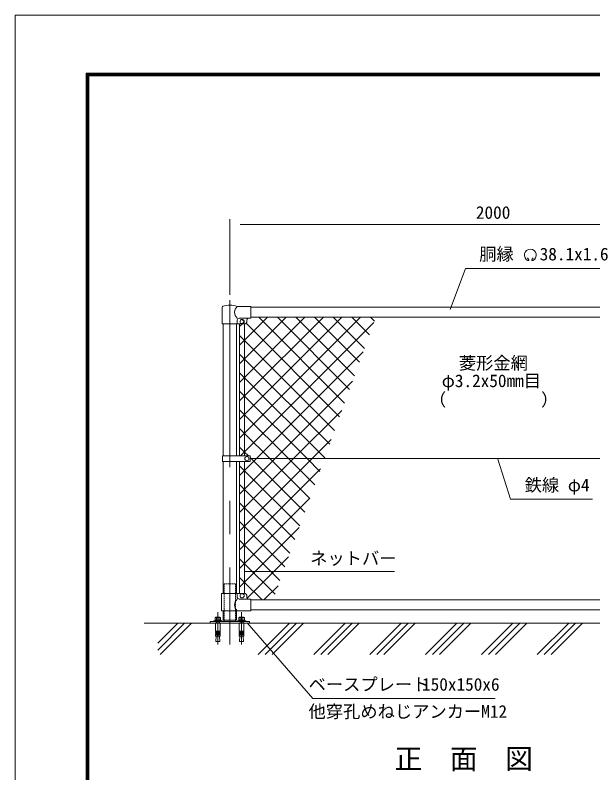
# Model space of a CAD drawing. Units: millimetres, scale not verified. Extents: x -4200 to 4200, y -2970 to 2970.
# Drawn here: x -4200 to -2006, y 91 to 2970 of the extents above; entities that cross this region are included whole.
import ezdxf
from ezdxf.enums import TextEntityAlignment as Align

# ---------------------------------------------------------------- set-up
doc = ezdxf.new("R2010")
doc.units = ezdxf.units.MM
doc.header["$LTSCALE"] = 20
doc.linetypes.add('USER1', pattern=[50.8, 31.75, -6.35, 6.35, -6.35])
doc.linetypes.add('USER2', pattern=[0.375, 0.25, -0.125])
for name, color, linetype, lineweight in [('0-0_D-BMK', 2, 'USER1', 13), ('0-1_D-STR1', 1, 'Continuous', 18), ('0-2_D-STR-DIM', 7, 'Continuous', 9), ('0-5_D-STR3', 3, 'Continuous', 13), ('0-6_D-STR2', 7, 'Continuous', 9), ('0-7_D-STR-TXT', 7, 'Continuous', 9), ('0-8_D-TTL', 7, 'Continuous', 9), ('0-B_D-BGD', 7, 'Continuous', 9), ('0-D_D-DCR-HCH', 7, 'Continuous', 9)]:
    doc.layers.add(name, color=color, linetype=linetype, lineweight=lineweight)
doc.layers.add('0-4_D-TTL-TXT', color=7, linetype='Continuous')
doc.styles.add('ＭＳ ゴシック', font='')
doc.styles.get('ＭＳ ゴシック').set_extended_font_data('MS Gothic')

msp = doc.modelspace()

# ---------------------------------------------------------------- linework, layer by layer
at = {"layer": '0-0_D-BMK'}
for p, q in [((-3384.65, 1887.29), (-3384.65, 578.82)), ((-3429.65, 701.83), (-3429.65, 578.82)), ((-3339.65, 701.83), (-3339.65, 578.82))]:
    msp.add_line(p, q, dxfattribs=at)
at = {"layer": '0-1_D-STR1'}
for p, q in [((-3304.65, 1860.23), (-1464.65, 1860.23)), ((-3304.65, 1822.23), (-1464.65, 1822.23)), ((-3410.05, 1797.23), (-3410.05, 1295.73)), ((-3359.25, 1797.23), (-3359.25, 1295.73)), ((-3410.05, 1274.73), (-3410.05, 773.23)), ((-3359.25, 1274.73), (-3359.25, 773.23)), ((-3304.65, 748.23), (-1464.65, 748.23)), ((-3410.05, 707.23), (-3410.05, 671.23)), ((-3359.25, 707.23), (-3359.25, 671.23)), ((-3304.65, 710.23), (-1464.65, 710.23)), ((-3410.05, 671.23), (-3359.25, 671.23))]:
    msp.add_line(p, q, dxfattribs=at)
at = {"layer": '0-2_D-STR-DIM'}
for p, q in [((-3384.65, 1907.29), (-3384.65, 2195.23)), ((-3344.65, 2175.23), (-1424.65, 2175.23))]:
    msp.add_line(p, q, dxfattribs=at)
at = {"layer": '0-5_D-STR3'}
for p, q in [((-3413.2, 1797.23), (-3413.2, 1860.92)), ((-3304.65, 1863.23), (-3356.1, 1863.23)), ((-3304.65, 1863.23), (-3304.65, 1819.23)), ((-3304.65, 1819.23), (-3349.1, 1819.23)), ((-3413.2, 1797.23), (-3356.1, 1797.23)), ((-3356.1, 1797.23), (-3356.1, 1812.23)), ((-3356.1, 1797.23), (-3329.65, 1797.23)), ((-3347.15, 1797.23), (-3347.15, 1295.73)), ((-3328.15, 1797.23), (-3328.15, 1295.73)), ((-3319.65, 1812.23), (-3319.65, 1807.23)), ((-3412.15, 1274.73), (-3412.15, 1295.73)), ((-3307.66, 1295.73), (-3412.15, 1295.73)), ((-3307.66, 1274.73), (-3307.66, 1295.73)), ((-3307.66, 1274.73), (-3412.15, 1274.73)), ((-3347.15, 1274.73), (-3347.15, 773.23)), ((-3328.15, 1274.73), (-3328.15, 773.11)), ((-3307.66, 1285.23), (-1467.15, 1285.23)), ((-3415.6, 773.23), (-3329.65, 773.23)), ((-3415.6, 707.23), (-3415.6, 773.23)), ((-3356.1, 773.23), (-3356.1, 758.23)), ((-3304.65, 751.23), (-3349.1, 751.23)), ((-3319.65, 763.23), (-3319.65, 758.23)), ((-3304.65, 751.23), (-3304.65, 707.23)), ((-3304.65, 707.23), (-3415.6, 707.23)), ((-3406, 671.23), (-3406, 666.23)), ((-3363.3, 671.23), (-3363.3, 666.23)), ((-3438.3, 660.23), (-3421, 660.23)), ((-3348.3, 660.23), (-3331, 660.23))]:
    msp.add_line(p, q, dxfattribs=at)
at = {"layer": '0-5_D-STR3', "linetype": 'USER2'}
for p, q in [((-3406, 810.23), (-3406, 671.23)), ((-3406, 810.23), (-3363.3, 810.23)), ((-3363.3, 810.23), (-3363.3, 671.23))]:
    msp.add_line(p, q, dxfattribs=at)
at = {"layer": '0-5_D-STR3', "lineweight": 18}
for p, q in [((-3445.65, 668.53), (-3445.65, 666.23)), ((-3413.65, 668.53), (-3445.65, 668.53)), ((-3445.65, 666.23), (-3413.65, 666.23)), ((-3418.9, 671.53), (-3440.4, 671.53)), ((-3440.4, 671.53), (-3440.4, 668.53)), ((-3440.4, 668.53), (-3418.9, 668.53)), ((-3440.05, 679.83), (-3440.05, 671.53)), ((-3440.05, 671.53), (-3419.26, 671.53)), ((-3421.86, 682.33), (-3437.45, 682.33)), ((-3435.65, 682.33), (-3423.65, 682.33)), ((-3435.65, 666.23), (-3435.65, 660.23)), ((-3434.85, 671.53), (-3434.85, 679.83)), ((-3434.57, 660.23), (-3434.57, 666.23)), ((-3431.15, 671.53), (-3430.35, 668.53)), ((-3428.15, 668.53), (-3428.96, 671.53)), ((-3424.73, 660.23), (-3424.73, 666.23)), ((-3424.46, 671.53), (-3424.46, 679.83)), ((-3423.65, 660.23), (-3423.65, 666.23)), ((-3419.26, 671.53), (-3419.26, 679.83)), ((-3418.9, 668.53), (-3418.9, 671.53)), ((-3413.65, 666.23), (-3413.65, 668.53)), ((-3355.65, 668.53), (-3355.65, 666.23)), ((-3323.65, 668.53), (-3355.65, 668.53)), ((-3355.65, 666.23), (-3323.65, 666.23)), ((-3328.9, 671.53), (-3350.4, 671.53)), ((-3350.4, 671.53), (-3350.4, 668.53)), ((-3350.4, 668.53), (-3328.9, 668.53)), ((-3350.05, 679.83), (-3350.05, 671.53)), ((-3350.05, 671.53), (-3329.26, 671.53)), ((-3331.86, 682.33), (-3347.45, 682.33)), ((-3345.65, 682.33), (-3333.65, 682.33)), ((-3345.65, 666.23), (-3345.65, 660.23)), ((-3344.85, 671.53), (-3344.85, 679.83)), ((-3344.57, 660.23), (-3344.57, 666.23)), ((-3341.15, 671.53), (-3340.35, 668.53)), ((-3338.15, 668.53), (-3338.96, 671.53)), ((-3334.73, 660.23), (-3334.73, 666.23)), ((-3334.46, 671.53), (-3334.46, 679.83)), ((-3333.65, 660.23), (-3333.65, 666.23)), ((-3329.26, 671.53), (-3329.26, 679.83)), ((-3328.9, 668.53), (-3328.9, 671.53)), ((-3323.65, 666.23), (-3323.65, 668.53)), ((-3438.3, 660.23), (-3438.3, 630.19)), ((-3421, 660.23), (-3421, 630.19)), ((-3348.3, 660.23), (-3348.3, 630.19)), ((-3331, 660.23), (-3331, 630.19)), ((-3430.65, 630.19), (-3438.3, 630.19)), ((-3438.3, 627.69), (-3437.87, 630.15)), ((-3438.3, 627.69), (-3430.65, 627.69)), ((-3438.3, 627.69), (-3438.3, 626.19)), ((-3438.3, 626.19), (-3430.65, 626.19)), ((-3438.3, 623.69), (-3437.87, 626.15)), ((-3438.3, 623.69), (-3430.65, 623.69)), ((-3438.3, 623.69), (-3438.3, 622.19)), ((-3438.3, 622.19), (-3430.65, 622.19)), ((-3438.3, 619.69), (-3437.87, 622.15)), ((-3438.3, 619.69), (-3430.65, 619.69)), ((-3438.3, 619.69), (-3438.3, 618.19)), ((-3438.3, 615.73), (-3437.87, 618.19)), ((-3438.3, 618.19), (-3430.65, 618.19)), ((-3438.3, 615.73), (-3430.65, 615.73)), ((-3438.3, 615.73), (-3438.3, 610.23)), ((-3438.3, 610.23), (-3421, 610.23)), ((-3436.15, 610.23), (-3437.23, 591.13)), ((-3430.65, 630.19), (-3430.65, 610.23)), ((-3428.65, 630.19), (-3421, 630.19)), ((-3428.65, 630.19), (-3428.65, 610.23)), ((-3421, 627.69), (-3428.65, 627.69)), ((-3421, 626.19), (-3428.65, 626.19)), ((-3421, 623.69), (-3428.65, 623.69)), ((-3421, 622.19), (-3428.65, 622.19)), ((-3421, 619.69), (-3428.65, 619.69)), ((-3421, 618.19), (-3428.65, 618.19)), ((-3421, 615.73), (-3428.65, 615.73)), ((-3423.16, 610.23), (-3422.08, 591.13)), ((-3421, 627.69), (-3421.44, 630.15)), ((-3421, 623.69), (-3421.44, 626.15)), ((-3421, 619.69), (-3421.44, 622.15)), ((-3421, 615.73), (-3421.44, 618.19)), ((-3421, 627.69), (-3421, 626.19)), ((-3421, 623.69), (-3421, 622.19)), ((-3421, 619.69), (-3421, 618.19)), ((-3421, 615.73), (-3421, 610.23)), ((-3340.65, 630.19), (-3348.3, 630.19)), ((-3348.3, 627.69), (-3347.87, 630.15)), ((-3348.3, 627.69), (-3340.65, 627.69)), ((-3348.3, 627.69), (-3348.3, 626.19)), ((-3348.3, 626.19), (-3340.65, 626.19)), ((-3348.3, 623.69), (-3347.87, 626.15)), ((-3348.3, 623.69), (-3340.65, 623.69)), ((-3348.3, 623.69), (-3348.3, 622.19)), ((-3348.3, 622.19), (-3340.65, 622.19)), ((-3348.3, 619.69), (-3347.87, 622.15)), ((-3348.3, 619.69), (-3340.65, 619.69)), ((-3348.3, 619.69), (-3348.3, 618.19)), ((-3348.3, 615.73), (-3347.87, 618.19)), ((-3348.3, 618.19), (-3340.65, 618.19)), ((-3348.3, 615.73), (-3340.65, 615.73)), ((-3348.3, 615.73), (-3348.3, 610.23)), ((-3348.3, 610.23), (-3331, 610.23)), ((-3346.15, 610.23), (-3347.23, 591.13)), ((-3340.65, 630.19), (-3340.65, 610.23)), ((-3338.65, 630.19), (-3331, 630.19)), ((-3338.65, 630.19), (-3338.65, 610.23)), ((-3331, 627.69), (-3338.65, 627.69)), ((-3331, 626.19), (-3338.65, 626.19)), ((-3331, 623.69), (-3338.65, 623.69)), ((-3331, 622.19), (-3338.65, 622.19)), ((-3331, 619.69), (-3338.65, 619.69)), ((-3331, 618.19), (-3338.65, 618.19)), ((-3331, 615.73), (-3338.65, 615.73)), ((-3333.16, 610.23), (-3332.08, 591.13)), ((-3331, 627.69), (-3331.44, 630.15)), ((-3331, 623.69), (-3331.44, 626.15)), ((-3331, 619.69), (-3331.44, 622.15)), ((-3331, 615.73), (-3331.44, 618.19)), ((-3331, 627.69), (-3331, 626.19)), ((-3331, 623.69), (-3331, 622.19)), ((-3331, 619.69), (-3331, 618.19)), ((-3331, 615.73), (-3331, 610.23)), ((-3422.08, 591.13), (-3437.23, 591.13)), ((-3332.08, 591.13), (-3347.23, 591.13))]:
    msp.add_line(p, q, dxfattribs=at)
at = {"layer": '0-5_D-STR3'}
msp.add_lwpolyline([(-3459.65, 660.23), (-3309.65, 660.23), (-3309.65, 666.23), (-3459.65, 666.23)], close=True, dxfattribs=at)
for centre in [(-3337.65, 1806.23), (-3319.66, 1285.23), (-3337.65, 764.23)]:
    msp.add_circle(centre, 8, dxfattribs=at)
for centre, radius, start, end in [((-3409.9, 1860.92), 3.3, 109.22051, 180), ((-3384.65, 1788.49), 80, 69.0916, 109.22051), ((-3337.91, 1841.23), 28.55, 129.59418, 230.40582), ((-3349.1, 1812.23), 7, 90, 180), ((-3312.65, 1812.23), 7, 90, 180), ((-3329.65, 1807.23), 10, 270, 0), ((-3337.91, 729.23), 28.55, 129.59418, 230.40582), ((-3349.1, 758.23), 7, 180, 270), ((-3329.65, 763.23), 10, 0, 90), ((-3312.65, 758.23), 7, 180, 270)]:
    msp.add_arc(centre, radius, start, end, dxfattribs=at)
at = {"layer": '0-5_D-STR3', "lineweight": 18}
for centre, radius, start, end in [((-3437.45, 679.73), 2.6, 2.20423, 177.79577), ((-3429.65, 675.68), 6.65, 38.61324, 141.38676), ((-3421.86, 679.73), 2.6, 2.20423, 177.79577), ((-3347.45, 679.73), 2.6, 2.20423, 177.79577), ((-3339.65, 675.68), 6.65, 38.61324, 141.38676), ((-3331.86, 679.73), 2.6, 2.20423, 177.79577), ((-3429.65, 630.19), 1, 0, 180), ((-3339.65, 630.19), 1, 0, 180)]:
    msp.add_arc(centre, radius, start, end, dxfattribs=at)
at = {"layer": '0-6_D-STR2'}
for p, q in [((-3329.68, 1806.54), (-3337.34, 1814.19)), ((-3328.15, 1735.43), (-3241.36, 1822.23)), ((-3328.15, 1664.72), (-3170.65, 1822.23)), ((-3328.15, 1594.01), (-3099.94, 1822.23)), ((-3328.15, 1523.3), (-3029.23, 1822.23)), ((-3328.15, 1452.59), (-2958.52, 1822.23)), ((-3328.15, 1381.88), (-2887.81, 1822.23)), ((-3318.84, 1815.46), (-3315.89, 1818.41)), ((-2948.6, 1496.16), (-3274.66, 1822.23)), ((-2929.73, 1548), (-3203.95, 1822.23)), ((-2910.86, 1599.85), (-3133.24, 1822.23)), ((-2891.99, 1651.69), (-3062.53, 1822.23)), ((-2873.12, 1703.53), (-2991.82, 1822.23)), ((-2854.25, 1755.37), (-2921.11, 1822.23)), ((-2835.38, 1807.21), (-2850.4, 1822.23)), ((-3347.15, 1787.15), (-3336.25, 1798.05)), ((-3335.84, 1798.46), (-3329.89, 1804.41)), ((-2967.47, 1444.32), (-3322.97, 1799.83)), ((-3328.15, 1734.3), (-3347.15, 1753.3)), ((-3347.15, 1716.43), (-3328.15, 1735.43)), ((-2986.33, 1392.48), (-3328.15, 1734.3)), ((-3328.15, 1663.59), (-3347.15, 1682.59)), ((-3283.39, 1285.23), (-2877.72, 1690.89)), ((-3347.15, 1645.72), (-3328.15, 1664.72)), ((-3005.2, 1340.64), (-3328.15, 1663.59)), ((-3328.15, 1592.88), (-3347.15, 1611.88)), ((-3347.15, 1575.01), (-3328.15, 1594.01)), ((-3024.07, 1288.8), (-3328.15, 1592.88)), ((-3212.68, 1285.23), (-2918.19, 1579.72)), ((-3328.15, 1522.17), (-3347.15, 1541.17)), ((-3347.15, 1504.3), (-3328.15, 1523.3)), ((-3091.21, 1285.23), (-3328.15, 1522.17)), ((-3328.15, 1451.46), (-3347.15, 1470.46)), ((-3141.97, 1285.23), (-2958.65, 1468.54)), ((-3347.15, 1433.59), (-3328.15, 1452.59)), ((-3161.92, 1285.23), (-3328.15, 1451.46)), ((-3328.15, 1380.74), (-3347.15, 1399.74)), ((-3347.15, 1362.88), (-3328.15, 1381.88)), ((-3232.64, 1285.23), (-3328.15, 1380.74)), ((-3071.26, 1285.23), (-2999.11, 1357.37)), ((-3328.15, 1240.46), (-3283.39, 1285.23)), ((-3328.15, 1169.75), (-3212.68, 1285.23)), ((-3328.15, 1099.04), (-3141.97, 1285.23)), ((-3328.15, 1028.33), (-3071.26, 1285.23)), ((-3080.68, 1133.27), (-3232.64, 1285.23)), ((-3061.81, 1185.11), (-3161.92, 1285.23)), ((-3042.94, 1236.95), (-3091.21, 1285.23)), ((-3328.15, 1239.32), (-3347.15, 1258.32)), ((-3347.15, 1221.46), (-3328.15, 1240.46)), ((-3328.15, 957.62), (-3039.58, 1246.19)), ((-3118.42, 1029.59), (-3328.15, 1239.32)), ((-3328.15, 1168.61), (-3347.15, 1187.61)), ((-3347.15, 1150.75), (-3328.15, 1169.75)), ((-3137.29, 977.74), (-3328.15, 1168.61)), ((-3328.15, 886.91), (-3080.04, 1135.02)), ((-3328.15, 1097.9), (-3347.15, 1116.9)), ((-3347.15, 1080.04), (-3328.15, 1099.04)), ((-3156.15, 925.9), (-3328.15, 1097.9)), ((-3328.15, 1027.19), (-3347.15, 1046.19)), ((-3347.15, 1009.33), (-3328.15, 1028.33)), ((-3175.02, 874.06), (-3328.15, 1027.19)), ((-3328.15, 816.2), (-3120.51, 1023.84)), ((-3328.15, 956.48), (-3347.15, 975.48)), ((-3347.15, 938.62), (-3328.15, 957.62)), ((-3193.89, 822.22), (-3328.15, 956.48)), ((-3328.15, 885.77), (-3347.15, 904.77)), ((-3318.78, 754.86), (-3160.97, 912.67)), ((-3347.15, 867.91), (-3328.15, 886.91)), ((-3212.76, 770.38), (-3328.15, 885.77)), ((-3347.15, 797.2), (-3328.15, 816.2)), ((-3254.7, 748.23), (-3201.44, 801.49))]:
    msp.add_line(p, q, dxfattribs=at)
for points in [[(-3343.6, 1295.73), (-3328.15, 1311.17), (-2837.26, 1802.07)], [(-3313.85, 1295.73), (-3328.15, 1310.03), (-3347.15, 1329.03)], [(-3099.55, 1081.43), (-3303.35, 1285.23), (-3307.66, 1289.54)], [(-3261.32, 748.23), (-3328.15, 815.06), (-3347.15, 834.06)]]:
    msp.add_lwpolyline(points, dxfattribs=at)
at = {"layer": '0-7_D-STR-TXT'}
for p, q in [((-2249.34, 2041.1), (-2253.48, 2048.28)), ((-2236.85, 2041.1), (-2232.71, 2048.28)), ((-2758.78, 856.13), (-3329.9, 856.13))]:
    msp.add_line(p, q, dxfattribs=at)
for points in [[(-1952.84, 2008.23), (-2489.13, 2008.23), (-2547.78, 1851.66)], [(-2006.99, 1131.6), (-2318.32, 1131.6), (-2366.41, 1283.32)], [(-2376.82, 373.74), (-3068.6, 373.74), (-3319.07, 661.37)]]:
    msp.add_lwpolyline(points, dxfattribs=at)
for centre, radius, start, end in [((-2243.09, 2058.26), 22.5, 294.32478, 245.67522), ((-2251.39, 2039.86), 2.37, 245.67522, 30), ((-2234.8, 2039.86), 2.37, 150, 294.32478)]:
    msp.add_arc(centre, radius, start, end, dxfattribs=at)
at = {"layer": '0-8_D-TTL', "color": 2, "lineweight": 18}
msp.add_lwpolyline([(-4199.68, 2970.23), (4200.32, 2970.23), (4200.32, -2969.77), (-4199.68, -2969.77)], close=True, dxfattribs=at)
at = {"layer": '0-8_D-TTL'}
for points in [[(-3929.68, 2750.23), (3930.32, 2750.23), (3930.32, -2749.77), (-3929.68, -2749.77)], [(-3927.18, 2747.73), (3927.82, 2747.73), (3927.82, -2747.27), (-3927.18, -2747.27)], [(-3924.68, 2745.23), (3925.32, 2745.23), (3925.32, -2744.77), (-3924.68, -2744.77)], [(-3922.18, 2742.73), (3922.82, 2742.73), (3922.82, -2742.27), (-3922.18, -2742.27)], [(-3919.68, 2740.23), (3920.32, 2740.23), (3920.32, -2739.77), (-3919.68, -2739.77)]]:
    msp.add_lwpolyline(points, close=True, dxfattribs=at)
at = {"layer": '0-B_D-BGD'}
msp.add_line((-3709.65, 660.23), (-884.65, 660.23), dxfattribs=at)
at = {"layer": '0-D_D-DCR-HCH'}
for p, q in [((-3658.17, 557.99), (-3555.93, 660.23)), ((-3658.17, 584.51), (-3582.45, 660.23)), ((-3648.48, 541.17), (-3529.42, 660.23)), ((-3277.25, 541.17), (-3158.19, 660.23)), ((-3250.73, 541.17), (-3131.67, 660.23)), ((-3224.22, 541.17), (-3105.15, 660.23)), ((-3065.12, 541.17), (-2946.05, 660.23)), ((-3038.6, 541.17), (-2919.54, 660.23)), ((-3012.08, 541.17), (-2893.02, 660.23)), ((-2852.98, 541.17), (-2733.92, 660.23)), ((-2826.47, 541.17), (-2707.41, 660.23)), ((-2799.95, 541.17), (-2680.89, 660.23)), ((-2640.85, 541.17), (-2521.79, 660.23)), ((-2614.34, 541.17), (-2495.27, 660.23)), ((-2587.82, 541.17), (-2468.76, 660.23)), ((-2428.72, 541.17), (-2309.66, 660.23)), ((-2402.2, 541.17), (-2283.14, 660.23)), ((-2375.69, 541.17), (-2256.63, 660.23)), ((-2216.59, 541.17), (-2097.53, 660.23)), ((-2190.07, 541.17), (-2071.01, 660.23)), ((-2163.55, 541.17), (-2044.49, 660.23))]:
    msp.add_line(p, q, dxfattribs=at)

# ---------------------------------------------------------------- texts
at = {"layer": '0-2_D-STR-DIM', "style": 'ＭＳ ゴシック'}
msp.add_text('2000', height=48.09, dxfattribs=at).set_placement((-2449.9, 2181.97), align=Align.BOTTOM_LEFT)
at = {"layer": '0-4_D-TTL-TXT', "style": 'ＭＳ ゴシック'}
msp.add_text('正\u3000面\u3000図', height=76.98, dxfattribs=at).set_placement((-2758.55, 83.06), align=Align.BOTTOM_LEFT)
at = {"layer": '0-7_D-STR-TXT', "style": 'ＭＳ ゴシック'}
for s, p in [('胴縁 \u300038.1x1.6', (-2437.2, 2024.01)), ('菱形金網', (-2514.6, 1610.12)), ('φ3.2x50mm目', (-2579.58, 1542.54)), ('（\u3000\u3000   \u3000\u3000）', (-2628.31, 1470.89)), ('鉄線 φ4', (-2264.6, 1146.47)), ('ネットバー', (-3079.34, 868.08)), ('ベースプレート', (-3085.29, 389.14)), (' 150x150x6', (-2687.12, 389.14)), ('他穿孔めねじアンカーM12', (-3085.53, 286.13))]:
    msp.add_text(s, height=48.09, dxfattribs=at).set_placement(p, align=Align.BOTTOM_LEFT)

doc.saveas('drawing.dxf')
